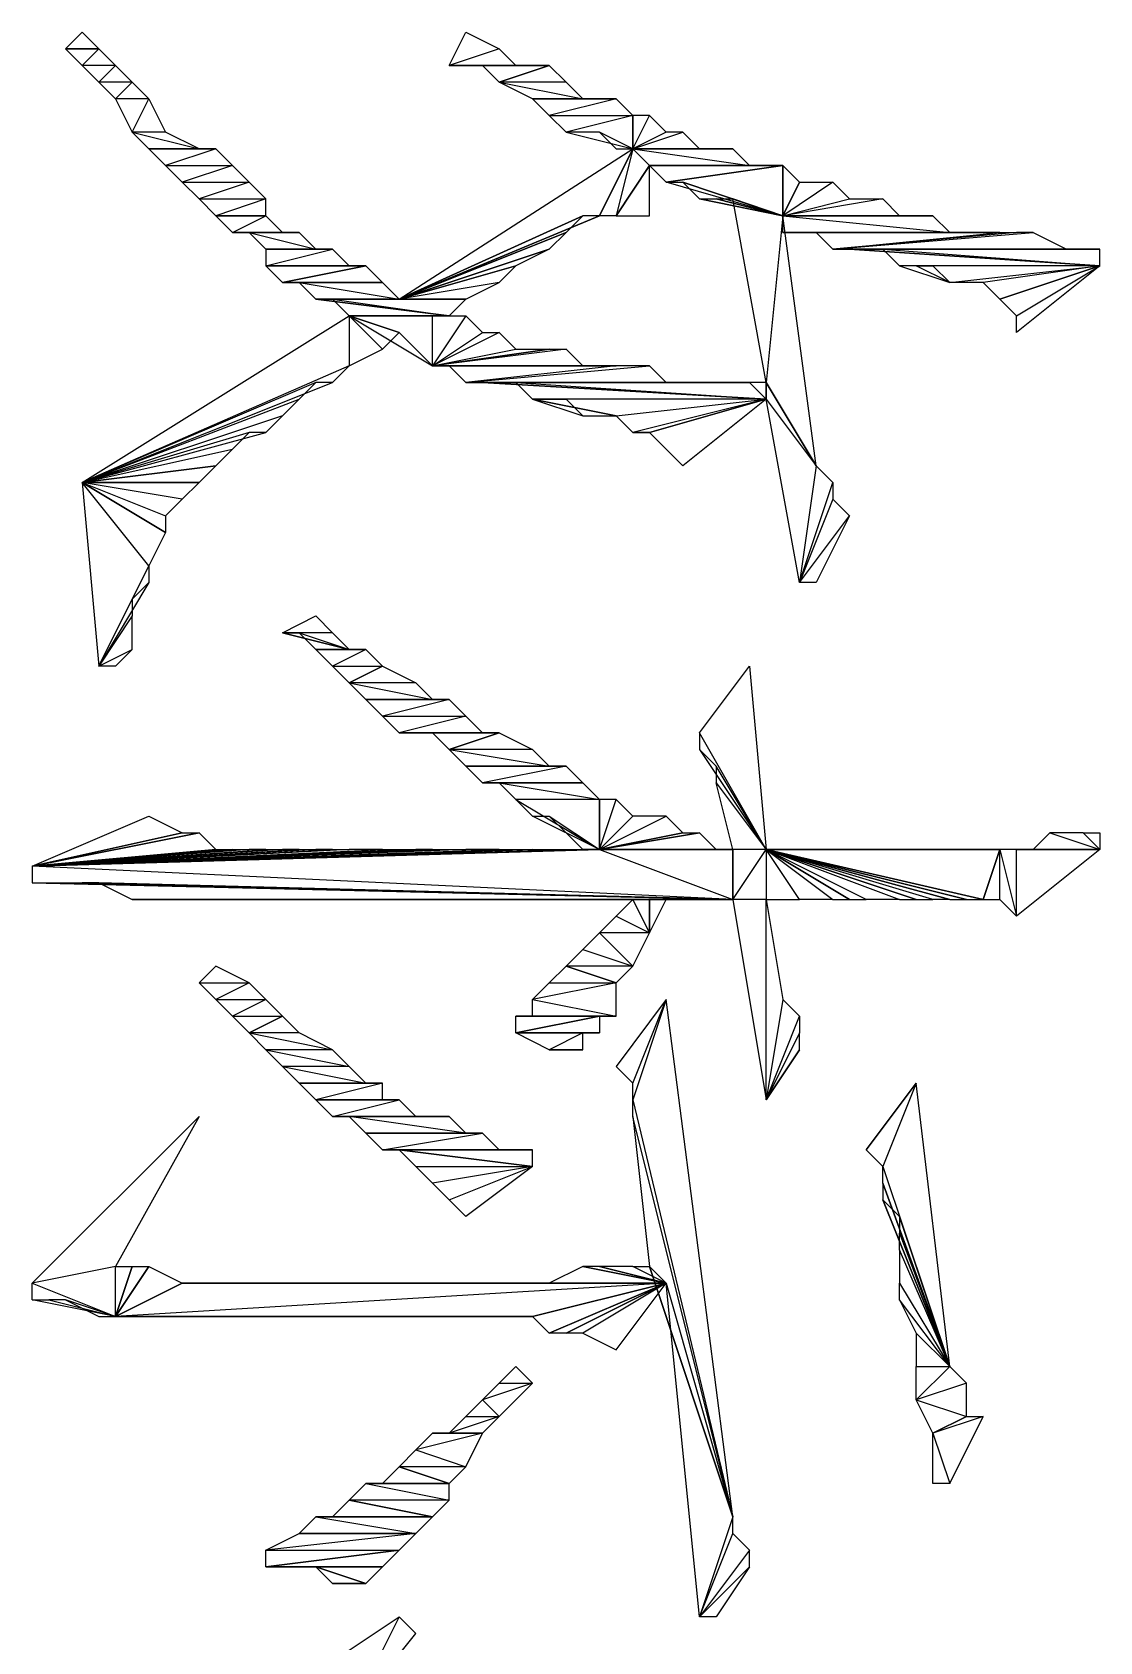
# Model space of a CAD drawing. Extents: x 0 to 7.8, y 0 to 11.
# Drawn here: x 1.1025 to 1.2625, y 9.7962 to 10.0375 of the extents above; entities that cross this region are included whole.
import ezdxf

# ---------------------------------------------------------------- set-up
doc = ezdxf.new("R2010")
doc.units = 0
doc.header["$MEASUREMENT"] = 0
doc.linetypes.add('AUSGEZOGEN', pattern=[0])
doc.layers.get('0').update_dxf_attribs({"linetype": 'AUSGEZOGEN'})

msp = doc.modelspace()

# ---------------------------------------------------------------- linework, layer by layer
for points in [[(1.11, 10.0375), (1.1075, 10.035), (1.1075, 10.035), (1.1125, 10.035), (1.11, 10.0375), (1.11, 10.0375)], [(1.1675, 10.0375), (1.1725, 10.035), (1.1725, 10.035), (1.165, 10.0325), (1.1675, 10.0375)], [(1.11, 10.0325), (1.1125, 10.035), (1.1125, 10.035), (1.1075, 10.035), (1.11, 10.0325)], [(1.1125, 10.035), (1.1075, 10.035), (1.1075, 10.035), (1.1075, 10.035), (1.1125, 10.035), (1.1125, 10.035)], [(1.115, 10.0325), (1.11, 10.0325), (1.11, 10.0325), (1.1125, 10.035), (1.115, 10.0325)], [(1.1725, 10.035), (1.165, 10.0325), (1.165, 10.0325), (1.175, 10.0325), (1.1725, 10.035)], [(1.1125, 10.03), (1.115, 10.0325), (1.115, 10.0325), (1.11, 10.0325), (1.1125, 10.03)], [(1.1175, 10.03), (1.1125, 10.03), (1.1125, 10.03), (1.115, 10.0325), (1.1175, 10.03)], [(1.165, 10.0325), (1.175, 10.0325), (1.175, 10.0325), (1.17, 10.0325), (1.165, 10.0325)], [(1.175, 10.0325), (1.17, 10.0325), (1.17, 10.0325), (1.18, 10.0325), (1.175, 10.0325)], [(1.17, 10.0325), (1.18, 10.0325), (1.18, 10.0325), (1.1725, 10.03), (1.17, 10.0325), (1.17, 10.0325)], [(1.18, 10.0325), (1.1825, 10.03), (1.1825, 10.03), (1.1725, 10.03), (1.18, 10.0325)], [(1.115, 10.0275), (1.1175, 10.03), (1.1175, 10.03), (1.1125, 10.03), (1.115, 10.0275)], [(1.12, 10.0275), (1.115, 10.0275), (1.115, 10.0275), (1.1175, 10.03), (1.12, 10.0275)], [(1.1825, 10.03), (1.1725, 10.03), (1.1725, 10.03), (1.185, 10.0275), (1.1825, 10.03)], [(1.1725, 10.03), (1.185, 10.0275), (1.185, 10.0275), (1.1775, 10.0275), (1.1725, 10.03)], [(1.1175, 10.0225), (1.12, 10.0275), (1.12, 10.0275), (1.115, 10.0275), (1.1175, 10.0225)], [(1.1225, 10.0225), (1.1175, 10.0225), (1.1175, 10.0225), (1.12, 10.0275), (1.1225, 10.0225)], [(1.185, 10.0275), (1.1775, 10.0275), (1.1775, 10.0275), (1.19, 10.0275), (1.185, 10.0275)], [(1.1775, 10.0275), (1.19, 10.0275), (1.19, 10.0275), (1.18, 10.025), (1.1775, 10.0275)], [(1.19, 10.0275), (1.18, 10.025), (1.18, 10.025), (1.1925, 10.025), (1.19, 10.0275)], [(1.18, 10.025), (1.1925, 10.025), (1.1925, 10.025), (1.1825, 10.0225), (1.18, 10.025)], [(1.1925, 10.025), (1.1825, 10.0225), (1.1825, 10.0225), (1.1925, 10.02), (1.1925, 10.025), (1.1925, 10.025)], [(1.1975, 10.0225), (1.1925, 10.02), (1.1925, 10.02), (1.195, 10.025), (1.1975, 10.0225)], [(1.1925, 10.02), (1.195, 10.025), (1.195, 10.025), (1.1925, 10.025), (1.1925, 10.02), (1.1925, 10.02)], [(1.1225, 10.0225), (1.1175, 10.0225), (1.1175, 10.0225), (1.1275, 10.02), (1.1225, 10.0225)], [(1.1175, 10.0225), (1.1275, 10.02), (1.1275, 10.02), (1.12, 10.02), (1.1175, 10.0225), (1.1175, 10.0225)], [(1.1925, 10.02), (1.1875, 10.0225), (1.1875, 10.0225), (1.1825, 10.0225), (1.1925, 10.02), (1.1925, 10.02)], [(1.19, 10.02), (1.1925, 10.02), (1.1925, 10.02), (1.1875, 10.0225), (1.19, 10.02)], [(1.2025, 10.02), (1.1925, 10.02), (1.1925, 10.02), (1.2, 10.0225), (1.2025, 10.02)], [(1.1925, 10.02), (1.2, 10.0225), (1.2, 10.0225), (1.1975, 10.0225), (1.1925, 10.02), (1.1925, 10.02)], [(1.1275, 10.02), (1.12, 10.02), (1.12, 10.02), (1.13, 10.02), (1.1275, 10.02)], [(1.12, 10.02), (1.13, 10.02), (1.13, 10.02), (1.1225, 10.0175), (1.12, 10.02), (1.12, 10.02)], [(1.13, 10.02), (1.1225, 10.0175), (1.1225, 10.0175), (1.1325, 10.0175), (1.13, 10.02), (1.13, 10.02)], [(1.1925, 10.02), (1.1875, 10.01), (1.1875, 10.01), (1.1575, 9.9975), (1.1925, 10.02), (1.1925, 10.02)], [(1.1925, 10.02), (1.19, 10.01), (1.19, 10.01), (1.1875, 10.01), (1.1925, 10.02), (1.1925, 10.02)], [(1.195, 10.0175), (1.1925, 10.02), (1.1925, 10.02), (1.19, 10.01), (1.195, 10.0175)], [(1.21, 10.0175), (1.195, 10.0175), (1.195, 10.0175), (1.1925, 10.02), (1.21, 10.0175)], [(1.2025, 10.02), (1.2075, 10.02), (1.2075, 10.02), (1.1925, 10.02), (1.2025, 10.02)], [(1.2075, 10.02), (1.1925, 10.02), (1.1925, 10.02), (1.21, 10.0175), (1.2075, 10.02), (1.2075, 10.02)], [(1.1225, 10.0175), (1.1325, 10.0175), (1.1325, 10.0175), (1.125, 10.015), (1.1225, 10.0175), (1.1225, 10.0175)], [(1.1325, 10.0175), (1.125, 10.015), (1.125, 10.015), (1.135, 10.015), (1.1325, 10.0175), (1.1325, 10.0175)], [(1.195, 10.0175), (1.19, 10.01), (1.19, 10.01), (1.195, 10.01), (1.195, 10.0175), (1.195, 10.0175)], [(1.2125, 10.0175), (1.195, 10.0175), (1.195, 10.0175), (1.215, 10.0175), (1.2125, 10.0175)], [(1.195, 10.0175), (1.215, 10.0175), (1.215, 10.0175), (1.1975, 10.015), (1.195, 10.0175), (1.195, 10.0175)], [(1.21, 10.0175), (1.2125, 10.0175), (1.2125, 10.0175), (1.195, 10.0175), (1.21, 10.0175)], [(1.2125, 10.0175), (1.195, 10.0175), (1.195, 10.0175), (1.195, 10.0175), (1.2125, 10.0175), (1.2125, 10.0175)], [(1.215, 10.01), (1.1975, 10.015), (1.1975, 10.015), (1.215, 10.0175), (1.215, 10.01), (1.215, 10.01)], [(1.215, 10.0175), (1.2175, 10.015), (1.2175, 10.015), (1.215, 10.01), (1.215, 10.0175), (1.215, 10.0175)], [(1.125, 10.015), (1.135, 10.015), (1.135, 10.015), (1.1275, 10.0125), (1.125, 10.015), (1.125, 10.015)], [(1.135, 10.015), (1.1275, 10.0125), (1.1275, 10.0125), (1.1375, 10.0125), (1.135, 10.015), (1.135, 10.015)], [(1.2, 10.015), (1.215, 10.01), (1.215, 10.01), (1.1975, 10.015), (1.2, 10.015)], [(1.2, 10.015), (1.2025, 10.0125), (1.2025, 10.0125), (1.215, 10.01), (1.2, 10.015), (1.2, 10.015)], [(1.215, 10.01), (1.225, 10.0125), (1.225, 10.0125), (1.2225, 10.015), (1.215, 10.01), (1.215, 10.01)], [(1.2225, 10.015), (1.215, 10.01), (1.215, 10.01), (1.2175, 10.015), (1.2225, 10.015)], [(1.215, 10.01), (1.2175, 10.015), (1.2175, 10.015), (1.2175, 10.015), (1.215, 10.01), (1.215, 10.01)], [(1.1275, 10.0125), (1.1375, 10.0125), (1.1375, 10.0125), (1.13, 10.01), (1.1275, 10.0125), (1.1275, 10.0125)], [(1.1375, 10.0125), (1.13, 10.01), (1.13, 10.01), (1.1375, 10.01), (1.1375, 10.0125), (1.1375, 10.0125)], [(1.2025, 10.0125), (1.205, 10.0125), (1.205, 10.0125), (1.215, 10.01), (1.2025, 10.0125), (1.2025, 10.0125)], [(1.205, 10.0125), (1.2075, 10.0125), (1.2075, 10.0125), (1.215, 10.01), (1.205, 10.0125), (1.205, 10.0125)], [(1.2075, 10.0125), (1.2075, 10.0125), (1.2075, 10.0125), (1.215, 10.01), (1.2075, 10.0125)], [(1.2075, 10.0125), (1.215, 10.01), (1.215, 10.01), (1.2125, 9.985), (1.2075, 10.0125), (1.2075, 10.0125)], [(1.215, 10.01), (1.2325, 10.01), (1.2325, 10.01), (1.23, 10.0125), (1.215, 10.01), (1.215, 10.01)], [(1.23, 10.0125), (1.215, 10.01), (1.215, 10.01), (1.225, 10.0125), (1.23, 10.0125)], [(1.1325, 10.0075), (1.1375, 10.01), (1.1375, 10.01), (1.13, 10.01), (1.1325, 10.0075), (1.1325, 10.0075)], [(1.14, 10.0075), (1.1325, 10.0075), (1.1325, 10.0075), (1.1375, 10.01), (1.14, 10.0075)], [(1.185, 10.01), (1.1825, 10.0075), (1.1825, 10.0075), (1.1575, 9.9975), (1.185, 10.01), (1.185, 10.01)], [(1.1875, 10.01), (1.185, 10.01), (1.185, 10.01), (1.1575, 9.9975), (1.1875, 10.01)], [(1.185, 10.01), (1.1575, 9.9975), (1.1575, 9.9975), (1.185, 10.01), (1.185, 10.01), (1.185, 10.01)], [(1.215, 10.01), (1.2125, 9.985), (1.2125, 9.985), (1.22, 9.9725), (1.215, 10.01), (1.215, 10.01)], [(1.235, 10.01), (1.2375, 10.01), (1.2375, 10.01), (1.215, 10.01), (1.235, 10.01)], [(1.2375, 10.01), (1.215, 10.01), (1.215, 10.01), (1.24, 10.0075), (1.2375, 10.01)], [(1.215, 10.01), (1.24, 10.0075), (1.24, 10.0075), (1.215, 10.0075), (1.215, 10.01)], [(1.235, 10.01), (1.215, 10.01), (1.215, 10.01), (1.2325, 10.01), (1.235, 10.01)], [(1.14, 10.0075), (1.1325, 10.0075), (1.1325, 10.0075), (1.1425, 10.0075), (1.14, 10.0075)], [(1.1325, 10.0075), (1.1425, 10.0075), (1.1425, 10.0075), (1.135, 10.0075), (1.1325, 10.0075), (1.1325, 10.0075)], [(1.135, 10.0075), (1.145, 10.005), (1.145, 10.005), (1.1375, 10.005), (1.135, 10.0075)], [(1.1425, 10.0075), (1.135, 10.0075), (1.135, 10.0075), (1.145, 10.005), (1.1425, 10.0075), (1.1425, 10.0075)], [(1.1825, 10.0075), (1.18, 10.005), (1.18, 10.005), (1.1575, 9.9975), (1.1825, 10.0075), (1.1825, 10.0075)], [(1.1825, 10.0075), (1.1825, 10.0075), (1.1825, 10.0075), (1.1575, 9.9975), (1.1825, 10.0075), (1.1825, 10.0075)], [(1.24, 10.0075), (1.215, 10.0075), (1.215, 10.0075), (1.2425, 10.0075), (1.24, 10.0075)], [(1.215, 10.0075), (1.2425, 10.0075), (1.2425, 10.0075), (1.22, 10.0075), (1.215, 10.0075), (1.215, 10.0075)], [(1.2225, 10.005), (1.2475, 10.0075), (1.2475, 10.0075), (1.22, 10.0075), (1.2225, 10.005)], [(1.2475, 10.0075), (1.22, 10.0075), (1.22, 10.0075), (1.245, 10.0075), (1.2475, 10.0075)], [(1.22, 10.0075), (1.245, 10.0075), (1.245, 10.0075), (1.2425, 10.0075), (1.22, 10.0075), (1.22, 10.0075)], [(1.2575, 10.005), (1.2225, 10.005), (1.2225, 10.005), (1.2525, 10.0075), (1.2575, 10.005)], [(1.2225, 10.005), (1.2525, 10.0075), (1.2525, 10.0075), (1.25, 10.0075), (1.2225, 10.005), (1.2225, 10.005)], [(1.25, 10.0075), (1.2225, 10.005), (1.2225, 10.005), (1.2475, 10.0075), (1.25, 10.0075)], [(1.15, 10.0025), (1.1375, 10.0025), (1.1375, 10.0025), (1.1475, 10.005), (1.15, 10.0025)], [(1.1375, 10.0025), (1.1475, 10.005), (1.1475, 10.005), (1.1375, 10.005), (1.1375, 10.0025), (1.1375, 10.0025)], [(1.145, 10.005), (1.1375, 10.005), (1.1375, 10.005), (1.1475, 10.005), (1.145, 10.005), (1.145, 10.005)], [(1.18, 10.005), (1.175, 10.0025), (1.175, 10.0025), (1.1575, 9.9975), (1.18, 10.005), (1.18, 10.005)], [(1.225, 10.005), (1.2575, 10.005), (1.2575, 10.005), (1.2225, 10.005), (1.225, 10.005)], [(1.225, 10.005), (1.23, 10.005), (1.23, 10.005), (1.2625, 10.0025), (1.225, 10.005)], [(1.26, 10.005), (1.2625, 10.005), (1.2625, 10.005), (1.225, 10.005), (1.26, 10.005)], [(1.2625, 10.005), (1.225, 10.005), (1.225, 10.005), (1.2625, 10.0025), (1.2625, 10.005), (1.2625, 10.005)], [(1.26, 10.005), (1.225, 10.005), (1.225, 10.005), (1.2575, 10.005), (1.26, 10.005)], [(1.23, 10.005), (1.2625, 10.0025), (1.2625, 10.0025), (1.2325, 10.0025), (1.23, 10.005), (1.23, 10.005)], [(1.15, 10.0025), (1.1375, 10.0025), (1.1375, 10.0025), (1.1525, 10.0025), (1.15, 10.0025)], [(1.1375, 10.0025), (1.1525, 10.0025), (1.1525, 10.0025), (1.14, 10), (1.1375, 10.0025), (1.1375, 10.0025)], [(1.1525, 10.0025), (1.1525, 10.0025), (1.1525, 10.0025), (1.14, 10), (1.1525, 10.0025)], [(1.1525, 10.0025), (1.14, 10), (1.14, 10), (1.155, 10), (1.1525, 10.0025)], [(1.175, 10.0025), (1.1725, 10), (1.1725, 10), (1.1575, 9.9975), (1.175, 10.0025), (1.175, 10.0025)], [(1.24, 10), (1.235, 10.0025), (1.235, 10.0025), (1.2325, 10.0025), (1.24, 10), (1.24, 10)], [(1.2325, 10.0025), (1.24, 10), (1.24, 10), (1.2625, 10.0025), (1.2325, 10.0025)], [(1.2375, 10.0025), (1.24, 10), (1.24, 10), (1.235, 10.0025), (1.2375, 10.0025)], [(1.24, 10), (1.2625, 10.0025), (1.2625, 10.0025), (1.245, 10), (1.24, 10)], [(1.2625, 10.0025), (1.245, 10), (1.245, 10), (1.2475, 9.9975), (1.2625, 10.0025), (1.2625, 10.0025)], [(1.2475, 9.9975), (1.25, 9.995), (1.25, 9.995), (1.2625, 10.0025), (1.2475, 9.9975)], [(1.25, 9.995), (1.2625, 10.0025), (1.2625, 10.0025), (1.25, 9.9925), (1.25, 9.995), (1.25, 9.995)], [(1.14, 10), (1.155, 10), (1.155, 10), (1.1425, 10), (1.14, 10), (1.14, 10)], [(1.155, 10), (1.1425, 10), (1.1425, 10), (1.1575, 9.9975), (1.155, 10)], [(1.1425, 10), (1.1575, 9.9975), (1.1575, 9.9975), (1.145, 9.9975), (1.1425, 10), (1.1425, 10)], [(1.1725, 10), (1.1575, 9.9975), (1.1575, 9.9975), (1.1675, 9.9975), (1.1725, 10), (1.1725, 10)], [(1.145, 9.9975), (1.1475, 9.9975), (1.1475, 9.9975), (1.165, 9.995), (1.145, 9.9975)], [(1.1575, 9.9975), (1.1675, 9.9975), (1.1675, 9.9975), (1.145, 9.9975), (1.1575, 9.9975)], [(1.1675, 9.9975), (1.145, 9.9975), (1.145, 9.9975), (1.165, 9.995), (1.1675, 9.9975), (1.1675, 9.9975)], [(1.1475, 9.9975), (1.165, 9.995), (1.165, 9.995), (1.15, 9.995), (1.1475, 9.9975), (1.1475, 9.9975)], [(1.15, 9.995), (1.15, 9.9875), (1.15, 9.9875), (1.11, 9.97), (1.15, 9.995), (1.15, 9.995)], [(1.1575, 9.9925), (1.155, 9.99), (1.155, 9.99), (1.15, 9.995), (1.1575, 9.9925)], [(1.155, 9.99), (1.15, 9.995), (1.15, 9.995), (1.15, 9.9875), (1.155, 9.99), (1.155, 9.99)], [(1.15, 9.995), (1.1575, 9.9925), (1.1575, 9.9925), (1.15, 9.995), (1.15, 9.995)], [(1.1575, 9.9925), (1.15, 9.995), (1.15, 9.995), (1.1625, 9.9875), (1.1575, 9.9925)], [(1.15, 9.995), (1.1625, 9.9875), (1.1625, 9.9875), (1.1625, 9.995), (1.15, 9.995), (1.15, 9.995)], [(1.165, 9.995), (1.1625, 9.995), (1.1625, 9.995), (1.15, 9.995), (1.165, 9.995)], [(1.1625, 9.995), (1.15, 9.995), (1.15, 9.995), (1.15, 9.995), (1.1625, 9.995), (1.1625, 9.995)], [(1.1625, 9.9875), (1.17, 9.9925), (1.17, 9.9925), (1.1675, 9.995), (1.1625, 9.9875), (1.1625, 9.9875)], [(1.1625, 9.995), (1.1675, 9.995), (1.1675, 9.995), (1.1625, 9.9875), (1.1625, 9.995), (1.1625, 9.995)], [(1.1575, 9.9925), (1.16, 9.99), (1.16, 9.99), (1.1625, 9.9875), (1.1575, 9.9925), (1.1575, 9.9925)], [(1.1625, 9.9875), (1.175, 9.99), (1.175, 9.99), (1.1725, 9.9925), (1.1625, 9.9875), (1.1625, 9.9875)], [(1.1725, 9.9925), (1.1625, 9.9875), (1.1625, 9.9875), (1.17, 9.9925), (1.1725, 9.9925)], [(1.18, 9.99), (1.1825, 9.99), (1.1825, 9.99), (1.1625, 9.9875), (1.18, 9.99)], [(1.1825, 9.99), (1.1625, 9.9875), (1.1625, 9.9875), (1.185, 9.9875), (1.1825, 9.99)], [(1.18, 9.99), (1.1625, 9.9875), (1.1625, 9.9875), (1.175, 9.99), (1.18, 9.99)], [(1.11, 9.97), (1.1475, 9.985), (1.1475, 9.985), (1.15, 9.9875), (1.11, 9.97), (1.11, 9.97)], [(1.1625, 9.9875), (1.185, 9.9875), (1.185, 9.9875), (1.165, 9.9875), (1.1625, 9.9875), (1.1625, 9.9875)], [(1.185, 9.9875), (1.1875, 9.9875), (1.1875, 9.9875), (1.165, 9.9875), (1.185, 9.9875)], [(1.1875, 9.9875), (1.165, 9.9875), (1.165, 9.9875), (1.19, 9.9875), (1.1875, 9.9875)], [(1.165, 9.9875), (1.19, 9.9875), (1.19, 9.9875), (1.1675, 9.985), (1.165, 9.9875), (1.165, 9.9875)], [(1.1975, 9.985), (1.1675, 9.985), (1.1675, 9.985), (1.195, 9.9875), (1.1975, 9.985)], [(1.1675, 9.985), (1.195, 9.9875), (1.195, 9.9875), (1.19, 9.9875), (1.1675, 9.985), (1.1675, 9.985)], [(1.11, 9.97), (1.1425, 9.9825), (1.1425, 9.9825), (1.145, 9.985), (1.11, 9.97), (1.11, 9.97)], [(1.145, 9.985), (1.11, 9.97), (1.11, 9.97), (1.1475, 9.985), (1.145, 9.985)], [(1.17, 9.985), (1.1975, 9.985), (1.1975, 9.985), (1.1675, 9.985), (1.17, 9.985)], [(1.17, 9.985), (1.175, 9.985), (1.175, 9.985), (1.2125, 9.9825), (1.17, 9.985)], [(1.2075, 9.985), (1.21, 9.985), (1.21, 9.985), (1.17, 9.985), (1.2075, 9.985)], [(1.21, 9.985), (1.17, 9.985), (1.17, 9.985), (1.2125, 9.9825), (1.21, 9.985), (1.21, 9.985)], [(1.2075, 9.985), (1.17, 9.985), (1.17, 9.985), (1.205, 9.985), (1.2075, 9.985)], [(1.17, 9.985), (1.205, 9.985), (1.205, 9.985), (1.2025, 9.985), (1.17, 9.985), (1.17, 9.985)], [(1.2025, 9.985), (1.17, 9.985), (1.17, 9.985), (1.1975, 9.985), (1.2025, 9.985)], [(1.175, 9.985), (1.2125, 9.9825), (1.2125, 9.9825), (1.1775, 9.9825), (1.175, 9.985), (1.175, 9.985)], [(1.2125, 9.985), (1.21, 9.985), (1.21, 9.985), (1.2125, 9.9825), (1.2125, 9.985), (1.2125, 9.985)], [(1.2125, 9.985), (1.2125, 9.9825), (1.2125, 9.9825), (1.22, 9.9725), (1.2125, 9.985)], [(1.14, 9.98), (1.11, 9.97), (1.11, 9.97), (1.1425, 9.9825), (1.14, 9.98)], [(1.18, 9.9825), (1.1825, 9.9825), (1.1825, 9.9825), (1.1775, 9.9825), (1.18, 9.9825)], [(1.1825, 9.9825), (1.1775, 9.9825), (1.1775, 9.9825), (1.185, 9.98), (1.1825, 9.9825)], [(1.1775, 9.9825), (1.185, 9.98), (1.185, 9.98), (1.19, 9.98), (1.1775, 9.9825), (1.1775, 9.9825)], [(1.1775, 9.9825), (1.19, 9.98), (1.19, 9.98), (1.2125, 9.9825), (1.1775, 9.9825)], [(1.19, 9.98), (1.2125, 9.9825), (1.2125, 9.9825), (1.1925, 9.9775), (1.19, 9.98)], [(1.2125, 9.9825), (1.1925, 9.9775), (1.1925, 9.9775), (1.195, 9.9775), (1.2125, 9.9825), (1.2125, 9.9825)], [(1.195, 9.9775), (1.195, 9.9775), (1.195, 9.9775), (1.2125, 9.9825), (1.195, 9.9775)], [(1.195, 9.9775), (1.2125, 9.9825), (1.2125, 9.9825), (1.2, 9.9725), (1.195, 9.9775), (1.195, 9.9775)], [(1.2125, 9.9825), (1.22, 9.9725), (1.22, 9.9725), (1.2175, 9.955), (1.2125, 9.9825), (1.2125, 9.9825)], [(1.11, 9.97), (1.1375, 9.9775), (1.1375, 9.9775), (1.14, 9.98), (1.11, 9.97), (1.11, 9.97)], [(1.11, 9.97), (1.1325, 9.975), (1.1325, 9.975), (1.135, 9.9775), (1.11, 9.97), (1.11, 9.97)], [(1.135, 9.9775), (1.11, 9.97), (1.11, 9.97), (1.1375, 9.9775), (1.135, 9.9775)], [(1.1925, 9.9775), (1.1925, 9.9775), (1.1925, 9.9775), (1.195, 9.9775), (1.1925, 9.9775), (1.1925, 9.9775)], [(1.13, 9.9725), (1.11, 9.97), (1.11, 9.97), (1.1325, 9.975), (1.13, 9.9725)], [(1.13, 9.9725), (1.13, 9.9725), (1.13, 9.9725), (1.11, 9.97), (1.13, 9.9725)], [(1.13, 9.9725), (1.11, 9.97), (1.11, 9.97), (1.1275, 9.97), (1.13, 9.9725)], [(1.2175, 9.955), (1.2225, 9.97), (1.2225, 9.97), (1.22, 9.9725), (1.2175, 9.955), (1.2175, 9.955)], [(1.1275, 9.97), (1.125, 9.9675), (1.125, 9.9675), (1.11, 9.97), (1.1275, 9.97)], [(1.125, 9.9675), (1.11, 9.97), (1.11, 9.97), (1.1225, 9.965), (1.125, 9.9675)], [(1.11, 9.97), (1.1225, 9.965), (1.1225, 9.965), (1.1225, 9.9625), (1.11, 9.97), (1.11, 9.97)], [(1.1225, 9.9625), (1.12, 9.9575), (1.12, 9.9575), (1.11, 9.97), (1.1225, 9.9625)], [(1.12, 9.9575), (1.11, 9.97), (1.11, 9.97), (1.1125, 9.9425), (1.12, 9.9575), (1.12, 9.9575)], [(1.11, 9.97), (1.1275, 9.97), (1.1275, 9.97), (1.1275, 9.97), (1.11, 9.97), (1.11, 9.97)], [(1.2225, 9.9675), (1.2175, 9.955), (1.2175, 9.955), (1.2225, 9.97), (1.2225, 9.9675)], [(1.2175, 9.955), (1.225, 9.965), (1.225, 9.965), (1.2225, 9.9675), (1.2175, 9.955), (1.2175, 9.955)], [(1.22, 9.955), (1.2175, 9.955), (1.2175, 9.955), (1.225, 9.965), (1.22, 9.955)], [(1.12, 9.9575), (1.12, 9.955), (1.12, 9.955), (1.1125, 9.9425), (1.12, 9.9575), (1.12, 9.9575)], [(1.1125, 9.9425), (1.1175, 9.9525), (1.1175, 9.9525), (1.12, 9.955), (1.1125, 9.9425), (1.1125, 9.9425)], [(1.1175, 9.95), (1.1125, 9.9425), (1.1125, 9.9425), (1.1175, 9.9525), (1.1175, 9.95)], [(1.1125, 9.9425), (1.1175, 9.945), (1.1175, 9.945), (1.1175, 9.95), (1.1125, 9.9425), (1.1125, 9.9425)], [(1.145, 9.95), (1.1475, 9.9475), (1.1475, 9.9475), (1.14, 9.9475), (1.145, 9.95)], [(1.14, 9.9475), (1.1425, 9.9475), (1.1425, 9.9475), (1.15, 9.945), (1.14, 9.9475)], [(1.1475, 9.9475), (1.14, 9.9475), (1.14, 9.9475), (1.15, 9.945), (1.1475, 9.9475), (1.1475, 9.9475)], [(1.1425, 9.9475), (1.15, 9.945), (1.15, 9.945), (1.145, 9.945), (1.1425, 9.9475)], [(1.115, 9.9425), (1.1125, 9.9425), (1.1125, 9.9425), (1.1175, 9.945), (1.115, 9.9425)], [(1.15, 9.945), (1.145, 9.945), (1.145, 9.945), (1.1525, 9.945), (1.15, 9.945)], [(1.145, 9.945), (1.1525, 9.945), (1.1525, 9.945), (1.1475, 9.9425), (1.145, 9.945)], [(1.1525, 9.945), (1.1475, 9.9425), (1.1475, 9.9425), (1.155, 9.9425), (1.1525, 9.945)], [(1.1475, 9.9425), (1.155, 9.9425), (1.155, 9.9425), (1.15, 9.94), (1.1475, 9.9425), (1.1475, 9.9425)], [(1.155, 9.9425), (1.16, 9.94), (1.16, 9.94), (1.15, 9.94), (1.155, 9.9425)], [(1.2125, 9.915), (1.2025, 9.9325), (1.2025, 9.9325), (1.21, 9.9425), (1.2125, 9.915), (1.2125, 9.915)], [(1.16, 9.94), (1.15, 9.94), (1.15, 9.94), (1.1625, 9.9375), (1.16, 9.94)], [(1.15, 9.94), (1.1625, 9.9375), (1.1625, 9.9375), (1.1525, 9.9375), (1.15, 9.94)], [(1.1625, 9.9375), (1.1525, 9.9375), (1.1525, 9.9375), (1.165, 9.9375), (1.1625, 9.9375)], [(1.1525, 9.9375), (1.165, 9.9375), (1.165, 9.9375), (1.155, 9.935), (1.1525, 9.9375)], [(1.165, 9.9375), (1.155, 9.935), (1.155, 9.935), (1.1675, 9.935), (1.165, 9.9375)], [(1.155, 9.935), (1.1675, 9.935), (1.1675, 9.935), (1.1575, 9.9325), (1.155, 9.935)], [(1.1675, 9.935), (1.1575, 9.9325), (1.1575, 9.9325), (1.17, 9.9325), (1.1675, 9.935)], [(1.1575, 9.9325), (1.17, 9.9325), (1.17, 9.9325), (1.1625, 9.9325), (1.1575, 9.9325)], [(1.17, 9.9325), (1.1625, 9.9325), (1.1625, 9.9325), (1.1725, 9.9325), (1.17, 9.9325)], [(1.1625, 9.9325), (1.1725, 9.9325), (1.1725, 9.9325), (1.165, 9.93), (1.1625, 9.9325), (1.1625, 9.9325)], [(1.1725, 9.9325), (1.1775, 9.93), (1.1775, 9.93), (1.165, 9.93), (1.1725, 9.9325)], [(1.2025, 9.93), (1.2125, 9.915), (1.2125, 9.915), (1.2025, 9.9325), (1.2025, 9.93)], [(1.1775, 9.93), (1.165, 9.93), (1.165, 9.93), (1.18, 9.9275), (1.1775, 9.93)], [(1.165, 9.93), (1.18, 9.9275), (1.18, 9.9275), (1.1675, 9.9275), (1.165, 9.93)], [(1.2125, 9.915), (1.205, 9.9275), (1.205, 9.9275), (1.2025, 9.93), (1.2125, 9.915), (1.2125, 9.915)], [(1.18, 9.9275), (1.1675, 9.9275), (1.1675, 9.9275), (1.1825, 9.9275), (1.18, 9.9275)], [(1.1675, 9.9275), (1.1825, 9.9275), (1.1825, 9.9275), (1.17, 9.925), (1.1675, 9.9275)], [(1.1825, 9.9275), (1.17, 9.925), (1.17, 9.925), (1.185, 9.925), (1.1825, 9.9275)], [(1.205, 9.925), (1.2125, 9.915), (1.2125, 9.915), (1.205, 9.9275), (1.205, 9.925)], [(1.17, 9.925), (1.185, 9.925), (1.185, 9.925), (1.1725, 9.925), (1.17, 9.925)], [(1.185, 9.925), (1.1725, 9.925), (1.1725, 9.925), (1.1875, 9.9225), (1.185, 9.925)], [(1.1725, 9.925), (1.1875, 9.9225), (1.1875, 9.9225), (1.175, 9.9225), (1.1725, 9.925)], [(1.2125, 9.915), (1.2075, 9.915), (1.2075, 9.915), (1.205, 9.925), (1.2125, 9.915), (1.2125, 9.915)], [(1.1875, 9.915), (1.1775, 9.92), (1.1775, 9.92), (1.175, 9.9225), (1.1875, 9.915), (1.1875, 9.915)], [(1.1875, 9.9225), (1.175, 9.9225), (1.175, 9.9225), (1.1875, 9.915), (1.1875, 9.9225), (1.1875, 9.9225)], [(1.1925, 9.92), (1.1875, 9.915), (1.1875, 9.915), (1.19, 9.9225), (1.1925, 9.92)], [(1.1875, 9.915), (1.19, 9.9225), (1.19, 9.9225), (1.1875, 9.9225), (1.1875, 9.915), (1.1875, 9.915)], [(1.12, 9.92), (1.125, 9.9175), (1.125, 9.9175), (1.1025, 9.9125), (1.12, 9.92), (1.12, 9.92)], [(1.18, 9.92), (1.1875, 9.915), (1.1875, 9.915), (1.1775, 9.92), (1.18, 9.92)], [(1.1875, 9.915), (1.1825, 9.9175), (1.1825, 9.9175), (1.18, 9.92), (1.1875, 9.915), (1.1875, 9.915)], [(1.2, 9.9175), (1.1875, 9.915), (1.1875, 9.915), (1.1975, 9.92), (1.2, 9.9175)], [(1.1875, 9.915), (1.1975, 9.92), (1.1975, 9.92), (1.1925, 9.92), (1.1875, 9.915), (1.1875, 9.915)], [(1.1275, 9.9175), (1.13, 9.915), (1.13, 9.915), (1.1025, 9.9125), (1.1275, 9.9175), (1.1275, 9.9175)], [(1.125, 9.9175), (1.1275, 9.9175), (1.1275, 9.9175), (1.1025, 9.9125), (1.125, 9.9175), (1.125, 9.9175)], [(1.185, 9.915), (1.1875, 9.915), (1.1875, 9.915), (1.1825, 9.9175), (1.185, 9.915)], [(1.2025, 9.9175), (1.205, 9.915), (1.205, 9.915), (1.1875, 9.915), (1.2025, 9.9175), (1.2025, 9.9175)], [(1.2, 9.9175), (1.2025, 9.9175), (1.2025, 9.9175), (1.1875, 9.915), (1.2, 9.9175), (1.2, 9.9175)], [(1.2625, 9.915), (1.2525, 9.915), (1.2525, 9.915), (1.255, 9.9175), (1.2625, 9.915), (1.2625, 9.915)], [(1.255, 9.9175), (1.2625, 9.915), (1.2625, 9.915), (1.26, 9.9175), (1.255, 9.9175)], [(1.2625, 9.915), (1.26, 9.9175), (1.26, 9.9175), (1.2625, 9.9175), (1.2625, 9.915), (1.2625, 9.915)], [(1.2075, 9.9075), (1.1025, 9.9125), (1.1025, 9.9125), (1.1875, 9.915), (1.2075, 9.9075)], [(1.1025, 9.9125), (1.1875, 9.915), (1.1875, 9.915), (1.185, 9.915), (1.1025, 9.9125), (1.1025, 9.9125)], [(1.1775, 9.915), (1.185, 9.915), (1.185, 9.915), (1.1025, 9.9125), (1.1775, 9.915), (1.1775, 9.915)], [(1.1775, 9.915), (1.1025, 9.9125), (1.1025, 9.9125), (1.1725, 9.915), (1.1775, 9.915)], [(1.1025, 9.9125), (1.1725, 9.915), (1.1725, 9.915), (1.1675, 9.915), (1.1025, 9.9125), (1.1025, 9.9125)], [(1.1675, 9.915), (1.1025, 9.9125), (1.1025, 9.9125), (1.1625, 9.915), (1.1675, 9.915)], [(1.1025, 9.9125), (1.1625, 9.915), (1.1625, 9.915), (1.16, 9.915), (1.1025, 9.9125), (1.1025, 9.9125)], [(1.16, 9.915), (1.1025, 9.9125), (1.1025, 9.9125), (1.155, 9.915), (1.16, 9.915)], [(1.1025, 9.9125), (1.155, 9.915), (1.155, 9.915), (1.15, 9.915), (1.1025, 9.9125), (1.1025, 9.9125)], [(1.15, 9.915), (1.1025, 9.9125), (1.1025, 9.9125), (1.1475, 9.915), (1.15, 9.915)], [(1.1025, 9.9125), (1.1475, 9.915), (1.1475, 9.915), (1.145, 9.915), (1.1025, 9.9125), (1.1025, 9.9125)], [(1.145, 9.915), (1.1025, 9.9125), (1.1025, 9.9125), (1.1425, 9.915), (1.145, 9.915)], [(1.1025, 9.9125), (1.1425, 9.915), (1.1425, 9.915), (1.14, 9.915), (1.1025, 9.9125), (1.1025, 9.9125)], [(1.14, 9.915), (1.1025, 9.9125), (1.1025, 9.9125), (1.1375, 9.915), (1.14, 9.915)], [(1.1025, 9.9125), (1.1375, 9.915), (1.1375, 9.915), (1.135, 9.915), (1.1025, 9.9125), (1.1025, 9.9125)], [(1.135, 9.915), (1.1025, 9.9125), (1.1025, 9.9125), (1.1325, 9.915), (1.135, 9.915)], [(1.1025, 9.9125), (1.1325, 9.915), (1.1325, 9.915), (1.1325, 9.915), (1.1025, 9.9125), (1.1025, 9.9125)], [(1.1325, 9.915), (1.1025, 9.9125), (1.1025, 9.9125), (1.13, 9.915), (1.1325, 9.915)], [(1.1025, 9.9125), (1.13, 9.915), (1.13, 9.915), (1.13, 9.915), (1.1025, 9.9125), (1.1025, 9.9125)], [(1.2075, 9.915), (1.1875, 9.915), (1.1875, 9.915), (1.2075, 9.9075), (1.2075, 9.915), (1.2075, 9.915)], [(1.205, 9.915), (1.2075, 9.915), (1.2075, 9.915), (1.1875, 9.915), (1.205, 9.915), (1.205, 9.915)], [(1.2125, 9.9075), (1.2075, 9.9075), (1.2075, 9.9075), (1.2125, 9.915), (1.2125, 9.9075)], [(1.2075, 9.9075), (1.2125, 9.915), (1.2125, 9.915), (1.2075, 9.915), (1.2075, 9.9075)], [(1.2125, 9.9075), (1.2175, 9.9075), (1.2175, 9.9075), (1.2125, 9.915), (1.2125, 9.9075)], [(1.2175, 9.9075), (1.2125, 9.915), (1.2125, 9.915), (1.2225, 9.9075), (1.2175, 9.9075)], [(1.2125, 9.915), (1.2225, 9.9075), (1.2225, 9.9075), (1.225, 9.9075), (1.2125, 9.915), (1.2125, 9.915)], [(1.225, 9.9075), (1.2275, 9.9075), (1.2275, 9.9075), (1.2125, 9.915), (1.225, 9.9075)], [(1.2275, 9.9075), (1.2125, 9.915), (1.2125, 9.915), (1.2325, 9.9075), (1.2275, 9.9075)], [(1.2125, 9.915), (1.2325, 9.9075), (1.2325, 9.9075), (1.235, 9.9075), (1.2125, 9.915), (1.2125, 9.915)], [(1.235, 9.9075), (1.2375, 9.9075), (1.2375, 9.9075), (1.2125, 9.915), (1.235, 9.9075)], [(1.2375, 9.9075), (1.2125, 9.915), (1.2125, 9.915), (1.24, 9.9075), (1.2375, 9.9075)], [(1.2125, 9.915), (1.24, 9.9075), (1.24, 9.9075), (1.24, 9.9075), (1.2125, 9.915), (1.2125, 9.915)], [(1.24, 9.9075), (1.2425, 9.9075), (1.2425, 9.9075), (1.2125, 9.915), (1.24, 9.9075)], [(1.2425, 9.9075), (1.2125, 9.915), (1.2125, 9.915), (1.2425, 9.9075), (1.2425, 9.9075)], [(1.2125, 9.915), (1.2425, 9.9075), (1.2425, 9.9075), (1.245, 9.9075), (1.2125, 9.915), (1.2125, 9.915)], [(1.2125, 9.915), (1.245, 9.9075), (1.245, 9.9075), (1.245, 9.9075), (1.2125, 9.915), (1.2125, 9.915)], [(1.2125, 9.915), (1.2475, 9.915), (1.2475, 9.915), (1.2125, 9.915), (1.2125, 9.915)], [(1.2475, 9.915), (1.2125, 9.915), (1.2125, 9.915), (1.245, 9.9075), (1.2475, 9.915), (1.2475, 9.915)], [(1.245, 9.9075), (1.2475, 9.9075), (1.2475, 9.9075), (1.2475, 9.915), (1.245, 9.9075)], [(1.2475, 9.9075), (1.2475, 9.915), (1.2475, 9.915), (1.25, 9.905), (1.2475, 9.9075)], [(1.2475, 9.915), (1.25, 9.905), (1.25, 9.905), (1.25, 9.915), (1.2475, 9.915)], [(1.25, 9.905), (1.25, 9.915), (1.25, 9.915), (1.2625, 9.915), (1.25, 9.905)], [(1.25, 9.915), (1.2625, 9.915), (1.2625, 9.915), (1.2525, 9.915), (1.25, 9.915)], [(1.1025, 9.91), (1.2075, 9.9075), (1.2075, 9.9075), (1.1025, 9.9125), (1.1025, 9.91)], [(1.11, 9.91), (1.2075, 9.9075), (1.2075, 9.9075), (1.1025, 9.91), (1.11, 9.91)], [(1.2075, 9.9075), (1.1025, 9.91), (1.1025, 9.91), (1.1025, 9.91), (1.2075, 9.9075), (1.2075, 9.9075)], [(1.2075, 9.9075), (1.1125, 9.91), (1.1125, 9.91), (1.11, 9.91), (1.2075, 9.9075), (1.2075, 9.9075)], [(1.1175, 9.9075), (1.2075, 9.9075), (1.2075, 9.9075), (1.1125, 9.91), (1.1175, 9.9075)], [(1.2075, 9.9075), (1.12, 9.9075), (1.12, 9.9075), (1.1175, 9.9075), (1.2075, 9.9075), (1.2075, 9.9075)], [(1.2025, 9.9075), (1.1225, 9.9075), (1.1225, 9.9075), (1.12, 9.9075), (1.2025, 9.9075), (1.2025, 9.9075)], [(1.2025, 9.9075), (1.2075, 9.9075), (1.2075, 9.9075), (1.12, 9.9075), (1.2025, 9.9075)], [(1.125, 9.9075), (1.1925, 9.9075), (1.1925, 9.9075), (1.1225, 9.9075), (1.125, 9.9075)], [(1.1925, 9.9075), (1.1225, 9.9075), (1.1225, 9.9075), (1.195, 9.9075), (1.1925, 9.9075)], [(1.1225, 9.9075), (1.195, 9.9075), (1.195, 9.9075), (1.1975, 9.9075), (1.1225, 9.9075), (1.1225, 9.9075)], [(1.1975, 9.9075), (1.2025, 9.9075), (1.2025, 9.9075), (1.1225, 9.9075), (1.1975, 9.9075)], [(1.1275, 9.9075), (1.185, 9.9075), (1.185, 9.9075), (1.125, 9.9075), (1.1275, 9.9075)], [(1.185, 9.9075), (1.125, 9.9075), (1.125, 9.9075), (1.1925, 9.9075), (1.185, 9.9075)], [(1.1925, 9.9075), (1.19, 9.905), (1.19, 9.905), (1.195, 9.9025), (1.1925, 9.9075)], [(1.195, 9.9075), (1.1925, 9.9075), (1.1925, 9.9075), (1.195, 9.9025), (1.195, 9.9075), (1.195, 9.9075)], [(1.1925, 9.9075), (1.195, 9.9075), (1.195, 9.9075), (1.195, 9.9075), (1.1925, 9.9075), (1.1925, 9.9075)], [(1.1975, 9.9075), (1.195, 9.9075), (1.195, 9.9075), (1.195, 9.9025), (1.1975, 9.9075)], [(1.195, 9.9075), (1.195, 9.9025), (1.195, 9.9025), (1.195, 9.9075), (1.195, 9.9075), (1.195, 9.9075)], [(1.2125, 9.8775), (1.2125, 9.9075), (1.2125, 9.9075), (1.2075, 9.9075), (1.2125, 9.8775)], [(1.215, 9.8925), (1.2125, 9.8775), (1.2125, 9.8775), (1.2125, 9.9075), (1.215, 9.8925)], [(1.245, 9.9075), (1.245, 9.9075), (1.245, 9.9075), (1.245, 9.9075), (1.245, 9.9075), (1.245, 9.9075)], [(1.19, 9.905), (1.195, 9.9025), (1.195, 9.9025), (1.1875, 9.9025), (1.19, 9.905)], [(1.1875, 9.9025), (1.185, 9.9), (1.185, 9.9), (1.1925, 9.8975), (1.1875, 9.9025)], [(1.195, 9.9025), (1.1875, 9.9025), (1.1875, 9.9025), (1.1925, 9.8975), (1.195, 9.9025), (1.195, 9.9025)], [(1.185, 9.9), (1.1925, 9.8975), (1.1925, 9.8975), (1.1825, 9.8975), (1.185, 9.9)], [(1.13, 9.8975), (1.1275, 9.895), (1.1275, 9.895), (1.135, 9.895), (1.13, 9.8975)], [(1.1825, 9.8975), (1.18, 9.895), (1.18, 9.895), (1.19, 9.895), (1.1825, 9.8975)], [(1.1925, 9.8975), (1.1825, 9.8975), (1.1825, 9.8975), (1.19, 9.895), (1.1925, 9.8975), (1.1925, 9.8975)], [(1.1275, 9.895), (1.135, 9.895), (1.135, 9.895), (1.13, 9.8925), (1.1275, 9.895)], [(1.135, 9.895), (1.13, 9.8925), (1.13, 9.8925), (1.1375, 9.8925), (1.135, 9.895)], [(1.18, 9.895), (1.19, 9.895), (1.19, 9.895), (1.1775, 9.8925), (1.18, 9.895)], [(1.19, 9.895), (1.1775, 9.8925), (1.1775, 9.8925), (1.19, 9.89), (1.19, 9.895)], [(1.13, 9.8925), (1.1375, 9.8925), (1.1375, 9.8925), (1.1325, 9.89), (1.13, 9.8925)], [(1.1375, 9.8925), (1.1325, 9.89), (1.1325, 9.89), (1.14, 9.89), (1.1375, 9.8925)], [(1.1775, 9.8925), (1.19, 9.89), (1.19, 9.89), (1.1775, 9.89), (1.1775, 9.8925)], [(1.19, 9.8825), (1.1925, 9.88), (1.1925, 9.88), (1.1975, 9.8925), (1.19, 9.8825)], [(1.1925, 9.88), (1.1975, 9.8925), (1.1975, 9.8925), (1.1925, 9.8775), (1.1925, 9.88)], [(1.1975, 9.8925), (1.1925, 9.8775), (1.1925, 9.8775), (1.2075, 9.815), (1.1975, 9.8925), (1.1975, 9.8925)], [(1.2125, 9.8775), (1.2175, 9.89), (1.2175, 9.89), (1.215, 9.8925), (1.2125, 9.8775), (1.2125, 9.8775)], [(1.1325, 9.89), (1.14, 9.89), (1.14, 9.89), (1.135, 9.8875), (1.1325, 9.89), (1.1325, 9.89)], [(1.14, 9.89), (1.1425, 9.8875), (1.1425, 9.8875), (1.135, 9.8875), (1.14, 9.89)], [(1.1875, 9.89), (1.1875, 9.8875), (1.1875, 9.8875), (1.175, 9.8875), (1.1875, 9.89)], [(1.1775, 9.89), (1.175, 9.89), (1.175, 9.89), (1.1875, 9.89), (1.1775, 9.89)], [(1.175, 9.89), (1.1875, 9.89), (1.1875, 9.89), (1.175, 9.8875), (1.175, 9.89), (1.175, 9.89)], [(1.19, 9.89), (1.1775, 9.89), (1.1775, 9.89), (1.1875, 9.89), (1.19, 9.89), (1.19, 9.89)], [(1.2175, 9.8875), (1.2125, 9.8775), (1.2125, 9.8775), (1.2175, 9.89), (1.2175, 9.8875)], [(1.1425, 9.8875), (1.135, 9.8875), (1.135, 9.8875), (1.1475, 9.885), (1.1425, 9.8875)], [(1.135, 9.8875), (1.1475, 9.885), (1.1475, 9.885), (1.1375, 9.885), (1.135, 9.8875)], [(1.1875, 9.8875), (1.175, 9.8875), (1.175, 9.8875), (1.185, 9.8875), (1.1875, 9.8875)], [(1.175, 9.8875), (1.185, 9.8875), (1.185, 9.8875), (1.18, 9.885), (1.175, 9.8875)], [(1.185, 9.8875), (1.18, 9.885), (1.18, 9.885), (1.185, 9.885), (1.185, 9.8875)], [(1.2125, 9.8775), (1.2175, 9.885), (1.2175, 9.885), (1.2175, 9.8875), (1.2125, 9.8775), (1.2125, 9.8775)], [(1.1475, 9.885), (1.1375, 9.885), (1.1375, 9.885), (1.15, 9.8825), (1.1475, 9.885)], [(1.1375, 9.885), (1.15, 9.8825), (1.15, 9.8825), (1.14, 9.8825), (1.1375, 9.885)], [(1.18, 9.885), (1.185, 9.885), (1.185, 9.885), (1.1825, 9.885), (1.18, 9.885), (1.18, 9.885)], [(1.2125, 9.8775), (1.2125, 9.8775), (1.2125, 9.8775), (1.2175, 9.885), (1.2125, 9.8775)], [(1.15, 9.8825), (1.14, 9.8825), (1.14, 9.8825), (1.1525, 9.88), (1.15, 9.8825)], [(1.14, 9.8825), (1.1525, 9.88), (1.1525, 9.88), (1.1425, 9.88), (1.14, 9.8825)], [(1.1525, 9.88), (1.1425, 9.88), (1.1425, 9.88), (1.155, 9.88), (1.1525, 9.88)], [(1.1425, 9.88), (1.155, 9.88), (1.155, 9.88), (1.145, 9.8775), (1.1425, 9.88), (1.1425, 9.88)], [(1.145, 9.8775), (1.155, 9.8775), (1.155, 9.8775), (1.155, 9.88), (1.145, 9.8775), (1.145, 9.8775)], [(1.2275, 9.87), (1.2275, 9.87), (1.2275, 9.87), (1.235, 9.88), (1.2275, 9.87)], [(1.2275, 9.87), (1.235, 9.88), (1.235, 9.88), (1.23, 9.8675), (1.2275, 9.87)], [(1.235, 9.88), (1.23, 9.8675), (1.23, 9.8675), (1.24, 9.8375), (1.235, 9.88), (1.235, 9.88)], [(1.1475, 9.875), (1.1575, 9.8775), (1.1575, 9.8775), (1.145, 9.8775), (1.1475, 9.875)], [(1.1575, 9.8775), (1.145, 9.8775), (1.145, 9.8775), (1.155, 9.8775), (1.1575, 9.8775)], [(1.16, 9.875), (1.1475, 9.875), (1.1475, 9.875), (1.1575, 9.8775), (1.16, 9.875)], [(1.2075, 9.815), (1.1925, 9.875), (1.1925, 9.875), (1.1925, 9.8775), (1.2075, 9.815), (1.2075, 9.815)], [(1.1275, 9.875), (1.115, 9.8525), (1.115, 9.8525), (1.1025, 9.85), (1.1275, 9.875)], [(1.1275, 9.875), (1.1275, 9.875), (1.1275, 9.875), (1.1025, 9.85), (1.1275, 9.875), (1.1275, 9.875)], [(1.15, 9.875), (1.165, 9.875), (1.165, 9.875), (1.1475, 9.875), (1.15, 9.875)], [(1.165, 9.875), (1.1475, 9.875), (1.1475, 9.875), (1.16, 9.875), (1.165, 9.875)], [(1.1475, 9.875), (1.16, 9.875), (1.16, 9.875), (1.16, 9.875), (1.1475, 9.875), (1.1475, 9.875)], [(1.1525, 9.8725), (1.1675, 9.8725), (1.1675, 9.8725), (1.15, 9.875), (1.1525, 9.8725)], [(1.1675, 9.8725), (1.15, 9.875), (1.15, 9.875), (1.165, 9.875), (1.1675, 9.8725)], [(1.195, 9.8525), (1.2075, 9.815), (1.2075, 9.815), (1.1925, 9.875), (1.195, 9.8525)], [(1.155, 9.87), (1.17, 9.8725), (1.17, 9.8725), (1.1525, 9.8725), (1.155, 9.87)], [(1.17, 9.8725), (1.1525, 9.8725), (1.1525, 9.8725), (1.1675, 9.8725), (1.17, 9.8725)], [(1.1725, 9.87), (1.155, 9.87), (1.155, 9.87), (1.17, 9.8725), (1.1725, 9.87)], [(1.1575, 9.87), (1.1725, 9.87), (1.1725, 9.87), (1.155, 9.87), (1.1575, 9.87)], [(1.1575, 9.87), (1.16, 9.8675), (1.16, 9.8675), (1.1775, 9.8675), (1.1575, 9.87)], [(1.175, 9.87), (1.1775, 9.87), (1.1775, 9.87), (1.1575, 9.87), (1.175, 9.87)], [(1.1775, 9.87), (1.1575, 9.87), (1.1575, 9.87), (1.1775, 9.8675), (1.1775, 9.87), (1.1775, 9.87)], [(1.175, 9.87), (1.1575, 9.87), (1.1575, 9.87), (1.1725, 9.87), (1.175, 9.87)], [(1.16, 9.8675), (1.1775, 9.8675), (1.1775, 9.8675), (1.1625, 9.865), (1.16, 9.8675), (1.16, 9.8675)], [(1.1625, 9.865), (1.165, 9.8625), (1.165, 9.8625), (1.1775, 9.8675), (1.1625, 9.865)], [(1.165, 9.8625), (1.1775, 9.8675), (1.1775, 9.8675), (1.1675, 9.86), (1.165, 9.8625), (1.165, 9.8625)], [(1.24, 9.8375), (1.23, 9.865), (1.23, 9.865), (1.23, 9.8675), (1.24, 9.8375), (1.24, 9.8375)], [(1.23, 9.865), (1.23, 9.8625), (1.23, 9.8625), (1.24, 9.8375), (1.23, 9.865)], [(1.23, 9.865), (1.23, 9.865), (1.23, 9.865), (1.24, 9.8375), (1.23, 9.865)], [(1.23, 9.865), (1.24, 9.8375), (1.24, 9.8375), (1.23, 9.865), (1.23, 9.865)], [(1.24, 9.8375), (1.2325, 9.86), (1.2325, 9.86), (1.23, 9.8625), (1.24, 9.8375), (1.24, 9.8375)], [(1.23, 9.8625), (1.24, 9.8375), (1.24, 9.8375), (1.23, 9.8625), (1.23, 9.8625), (1.23, 9.8625)], [(1.2325, 9.8575), (1.24, 9.8375), (1.24, 9.8375), (1.2325, 9.86), (1.2325, 9.8575)], [(1.24, 9.8375), (1.2325, 9.855), (1.2325, 9.855), (1.2325, 9.8575), (1.24, 9.8375), (1.24, 9.8375)], [(1.2325, 9.85), (1.24, 9.8375), (1.24, 9.8375), (1.2325, 9.855), (1.2325, 9.85)], [(1.115, 9.8525), (1.1025, 9.85), (1.1025, 9.85), (1.115, 9.845), (1.115, 9.8525), (1.115, 9.8525)], [(1.12, 9.8525), (1.125, 9.85), (1.125, 9.85), (1.115, 9.845), (1.12, 9.8525), (1.12, 9.8525)], [(1.1175, 9.8525), (1.12, 9.8525), (1.12, 9.8525), (1.115, 9.845), (1.1175, 9.8525), (1.1175, 9.8525)], [(1.115, 9.8525), (1.1175, 9.8525), (1.1175, 9.8525), (1.115, 9.845), (1.115, 9.8525), (1.115, 9.8525)], [(1.185, 9.8525), (1.18, 9.85), (1.18, 9.85), (1.1975, 9.85), (1.185, 9.8525), (1.185, 9.8525)], [(1.1875, 9.8525), (1.185, 9.8525), (1.185, 9.8525), (1.1975, 9.85), (1.1875, 9.8525), (1.1875, 9.8525)], [(1.1875, 9.8525), (1.1975, 9.85), (1.1975, 9.85), (1.1925, 9.8525), (1.1875, 9.8525)], [(1.1975, 9.85), (1.1925, 9.8525), (1.1925, 9.8525), (1.195, 9.8525), (1.1975, 9.85), (1.1975, 9.85)], [(1.195, 9.8525), (1.195, 9.8525), (1.195, 9.8525), (1.1975, 9.85), (1.195, 9.8525), (1.195, 9.8525)], [(1.195, 9.8525), (1.1975, 9.85), (1.1975, 9.85), (1.2075, 9.815), (1.195, 9.8525)], [(1.115, 9.845), (1.1025, 9.8475), (1.1025, 9.8475), (1.1025, 9.85), (1.115, 9.845), (1.115, 9.845)], [(1.115, 9.845), (1.1775, 9.845), (1.1775, 9.845), (1.1975, 9.85), (1.115, 9.845)], [(1.125, 9.85), (1.1975, 9.85), (1.1975, 9.85), (1.115, 9.845), (1.125, 9.85), (1.125, 9.85)], [(1.18, 9.85), (1.125, 9.85), (1.125, 9.85), (1.1975, 9.85), (1.18, 9.85)], [(1.1775, 9.845), (1.1975, 9.85), (1.1975, 9.85), (1.1775, 9.845), (1.1775, 9.845)], [(1.1975, 9.85), (1.1775, 9.845), (1.1775, 9.845), (1.18, 9.8425), (1.1975, 9.85), (1.1975, 9.85)], [(1.18, 9.8425), (1.18, 9.8425), (1.18, 9.8425), (1.1975, 9.85), (1.18, 9.8425)], [(1.18, 9.8425), (1.1975, 9.85), (1.1975, 9.85), (1.1825, 9.8425), (1.18, 9.8425)], [(1.1975, 9.85), (1.1825, 9.8425), (1.1825, 9.8425), (1.1825, 9.8425), (1.1975, 9.85)], [(1.1825, 9.8425), (1.1825, 9.8425), (1.1825, 9.8425), (1.1975, 9.85), (1.1825, 9.8425)], [(1.1825, 9.8425), (1.1975, 9.85), (1.1975, 9.85), (1.185, 9.8425), (1.1825, 9.8425)], [(1.1975, 9.85), (1.185, 9.8425), (1.185, 9.8425), (1.19, 9.84), (1.1975, 9.85), (1.1975, 9.85)], [(1.1975, 9.85), (1.2075, 9.815), (1.2075, 9.815), (1.2025, 9.8), (1.1975, 9.85), (1.1975, 9.85)], [(1.24, 9.8375), (1.2325, 9.8475), (1.2325, 9.8475), (1.2325, 9.85), (1.24, 9.8375), (1.24, 9.8375)], [(1.105, 9.8475), (1.115, 9.845), (1.115, 9.845), (1.1025, 9.8475), (1.105, 9.8475)], [(1.115, 9.845), (1.1075, 9.8475), (1.1075, 9.8475), (1.105, 9.8475), (1.115, 9.845), (1.115, 9.845)], [(1.1125, 9.845), (1.115, 9.845), (1.115, 9.845), (1.1075, 9.8475), (1.1125, 9.845)], [(1.235, 9.8425), (1.24, 9.8375), (1.24, 9.8375), (1.2325, 9.8475), (1.235, 9.8425)], [(1.1725, 9.845), (1.1175, 9.845), (1.1175, 9.845), (1.115, 9.845), (1.1725, 9.845), (1.1725, 9.845)], [(1.1725, 9.845), (1.175, 9.845), (1.175, 9.845), (1.115, 9.845), (1.1725, 9.845)], [(1.175, 9.845), (1.115, 9.845), (1.115, 9.845), (1.1775, 9.845), (1.175, 9.845)], [(1.1225, 9.845), (1.1625, 9.845), (1.1625, 9.845), (1.1175, 9.845), (1.1225, 9.845)], [(1.1625, 9.845), (1.1175, 9.845), (1.1175, 9.845), (1.165, 9.845), (1.1625, 9.845)], [(1.1175, 9.845), (1.165, 9.845), (1.165, 9.845), (1.1675, 9.845), (1.1175, 9.845), (1.1175, 9.845)], [(1.1675, 9.845), (1.1725, 9.845), (1.1725, 9.845), (1.1175, 9.845), (1.1675, 9.845)], [(1.125, 9.845), (1.1275, 9.845), (1.1275, 9.845), (1.1225, 9.845), (1.125, 9.845)], [(1.1275, 9.845), (1.1225, 9.845), (1.1225, 9.845), (1.1325, 9.845), (1.1275, 9.845)], [(1.1225, 9.845), (1.1325, 9.845), (1.1325, 9.845), (1.14, 9.845), (1.1225, 9.845), (1.1225, 9.845)], [(1.14, 9.845), (1.145, 9.845), (1.145, 9.845), (1.1225, 9.845), (1.14, 9.845)], [(1.145, 9.845), (1.1225, 9.845), (1.1225, 9.845), (1.15, 9.845), (1.145, 9.845)], [(1.1225, 9.845), (1.15, 9.845), (1.15, 9.845), (1.155, 9.845), (1.1225, 9.845), (1.1225, 9.845)], [(1.155, 9.845), (1.1575, 9.845), (1.1575, 9.845), (1.1225, 9.845), (1.155, 9.845)], [(1.1575, 9.845), (1.1225, 9.845), (1.1225, 9.845), (1.1625, 9.845), (1.1575, 9.845)], [(1.235, 9.8425), (1.235, 9.8375), (1.235, 9.8375), (1.24, 9.8375), (1.235, 9.8425)], [(1.175, 9.8375), (1.1725, 9.835), (1.1725, 9.835), (1.1775, 9.835), (1.175, 9.8375)], [(1.24, 9.8375), (1.2425, 9.835), (1.2425, 9.835), (1.235, 9.8325), (1.24, 9.8375)], [(1.235, 9.8375), (1.24, 9.8375), (1.24, 9.8375), (1.235, 9.8325), (1.235, 9.8375), (1.235, 9.8375)], [(1.1725, 9.835), (1.1775, 9.835), (1.1775, 9.835), (1.17, 9.8325), (1.1725, 9.835)], [(1.1775, 9.835), (1.17, 9.8325), (1.17, 9.8325), (1.1725, 9.83), (1.1775, 9.835), (1.1775, 9.835)], [(1.2425, 9.835), (1.235, 9.8325), (1.235, 9.8325), (1.2425, 9.83), (1.2425, 9.835)], [(1.17, 9.8325), (1.1675, 9.83), (1.1675, 9.83), (1.1725, 9.83), (1.17, 9.8325)], [(1.235, 9.8325), (1.2425, 9.83), (1.2425, 9.83), (1.2375, 9.8275), (1.235, 9.8325), (1.235, 9.8325)], [(1.1675, 9.83), (1.1725, 9.83), (1.1725, 9.83), (1.165, 9.8275), (1.1675, 9.83)], [(1.1725, 9.83), (1.165, 9.8275), (1.165, 9.8275), (1.17, 9.8275), (1.1725, 9.83), (1.1725, 9.83)], [(1.2425, 9.83), (1.245, 9.83), (1.245, 9.83), (1.2375, 9.8275), (1.2425, 9.83)], [(1.245, 9.83), (1.2375, 9.8275), (1.2375, 9.8275), (1.24, 9.82), (1.245, 9.83)], [(1.1625, 9.8275), (1.17, 9.8275), (1.17, 9.8275), (1.16, 9.825), (1.1625, 9.8275)], [(1.17, 9.8275), (1.16, 9.825), (1.16, 9.825), (1.1675, 9.8225), (1.17, 9.8275)], [(1.165, 9.8275), (1.1625, 9.8275), (1.1625, 9.8275), (1.17, 9.8275), (1.165, 9.8275)], [(1.2375, 9.8275), (1.24, 9.82), (1.24, 9.82), (1.2375, 9.82), (1.2375, 9.8275), (1.2375, 9.8275)], [(1.16, 9.825), (1.1675, 9.8225), (1.1675, 9.8225), (1.1575, 9.8225), (1.16, 9.825)], [(1.1575, 9.8225), (1.155, 9.82), (1.155, 9.82), (1.165, 9.82), (1.1575, 9.8225)], [(1.1675, 9.8225), (1.1575, 9.8225), (1.1575, 9.8225), (1.165, 9.82), (1.1675, 9.8225), (1.1675, 9.8225)], [(1.1525, 9.82), (1.165, 9.8175), (1.165, 9.8175), (1.15, 9.8175), (1.1525, 9.82)], [(1.155, 9.82), (1.165, 9.82), (1.165, 9.82), (1.1525, 9.82), (1.155, 9.82)], [(1.165, 9.82), (1.1525, 9.82), (1.1525, 9.82), (1.165, 9.8175), (1.165, 9.82)], [(1.15, 9.8175), (1.1475, 9.815), (1.1475, 9.815), (1.1625, 9.815), (1.15, 9.8175)], [(1.165, 9.8175), (1.15, 9.8175), (1.15, 9.8175), (1.1625, 9.815), (1.165, 9.8175), (1.165, 9.8175)], [(1.145, 9.815), (1.16, 9.8125), (1.16, 9.8125), (1.1425, 9.8125), (1.145, 9.815)], [(1.1475, 9.815), (1.1625, 9.815), (1.1625, 9.815), (1.145, 9.815), (1.1475, 9.815)], [(1.1625, 9.815), (1.145, 9.815), (1.145, 9.815), (1.16, 9.8125), (1.1625, 9.815)], [(1.2025, 9.8), (1.2075, 9.8125), (1.2075, 9.8125), (1.2075, 9.815), (1.2025, 9.8), (1.2025, 9.8)], [(1.1425, 9.8125), (1.16, 9.8125), (1.16, 9.8125), (1.1375, 9.81), (1.1425, 9.8125)], [(1.16, 9.8125), (1.1375, 9.81), (1.1375, 9.81), (1.1575, 9.81), (1.16, 9.8125)], [(1.16, 9.8125), (1.1425, 9.8125), (1.1425, 9.8125), (1.16, 9.8125), (1.16, 9.8125)], [(1.21, 9.81), (1.2025, 9.8), (1.2025, 9.8), (1.2075, 9.8125), (1.21, 9.81)], [(1.1575, 9.81), (1.1575, 9.81), (1.1575, 9.81), (1.1375, 9.8075), (1.1575, 9.81)], [(1.1575, 9.81), (1.1375, 9.8075), (1.1375, 9.8075), (1.155, 9.8075), (1.1575, 9.81), (1.1575, 9.81)], [(1.1375, 9.81), (1.1575, 9.81), (1.1575, 9.81), (1.1375, 9.8075), (1.1375, 9.81), (1.1375, 9.81)], [(1.2025, 9.8), (1.21, 9.8075), (1.21, 9.8075), (1.21, 9.81), (1.2025, 9.8), (1.2025, 9.8)], [(1.1375, 9.8075), (1.14, 9.8075), (1.14, 9.8075), (1.155, 9.8075), (1.1375, 9.8075)], [(1.14, 9.8075), (1.155, 9.8075), (1.155, 9.8075), (1.145, 9.8075), (1.14, 9.8075)], [(1.145, 9.8075), (1.1475, 9.805), (1.1475, 9.805), (1.1525, 9.805), (1.145, 9.8075)], [(1.155, 9.8075), (1.145, 9.8075), (1.145, 9.8075), (1.1525, 9.805), (1.155, 9.8075), (1.155, 9.8075)], [(1.205, 9.8), (1.2025, 9.8), (1.2025, 9.8), (1.21, 9.8075), (1.205, 9.8)], [(1.1475, 9.805), (1.1525, 9.805), (1.1525, 9.805), (1.15, 9.805), (1.1475, 9.805)], [(1.1525, 9.805), (1.15, 9.805), (1.15, 9.805), (1.1525, 9.805), (1.1525, 9.805), (1.1525, 9.805)], [(1.1575, 9.8), (1.15, 9.785), (1.15, 9.785), (1.135, 9.785), (1.1575, 9.8), (1.1575, 9.8)], [(1.16, 9.7975), (1.1575, 9.8), (1.1575, 9.8), (1.15, 9.785), (1.16, 9.7975)]]:
    msp.add_lwpolyline(points)

doc.saveas('drawing.dxf')
